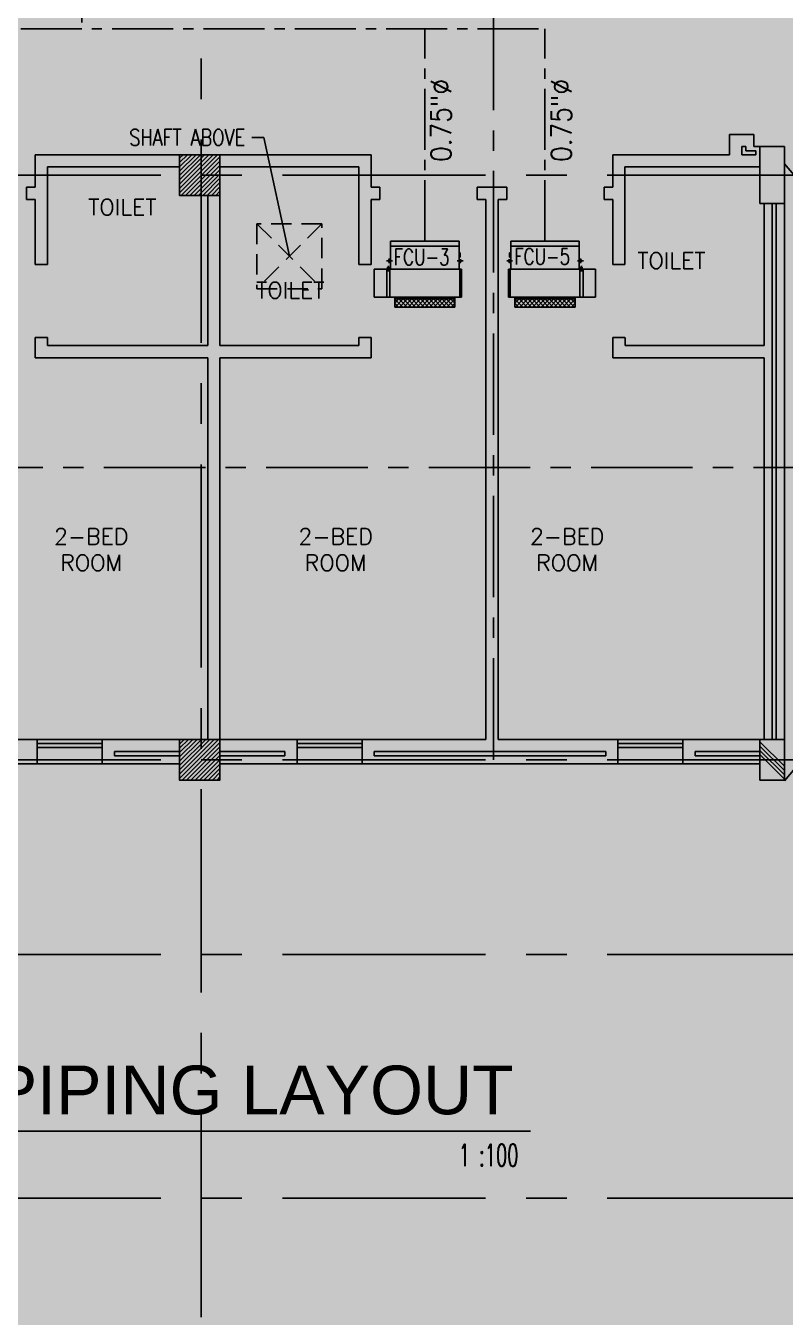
# Model space of a CAD drawing. Extents: x 417866242 to 417866633, y 43498034 to 43498122.
# Drawn here: x 417866590.8 to 417866600.16, y 43498033.57 to 43498049.47 of the extents above; entities that cross this region are included whole.
import ezdxf
from ezdxf.enums import TextEntityAlignment as Align

# ---------------------------------------------------------------- set-up
doc = ezdxf.new("R2010")
doc.units = 0
doc.header["$MEASUREMENT"] = 0
for name, pattern in [('CENTER', [2, 1.25, -0.25, 0.25, -0.25]), ('CENTER2', [1.125, 0.75, -0.125, 0.125, -0.125]), ('CENTERX2', [4, 2.5, -0.5, 0.5, -0.5]), ('HIDDEN', [0.375, 0.25, -0.125])]:
    doc.linetypes.add(name, pattern=pattern)
doc.layers.get('0').update_dxf_attribs({"linetype": 'CONTINUOUS'})
for name, color, linetype in [('AC-CH', 6, 'CENTER2'), ('AC-CHT', 2, 'CONTINUOUS'), ('AXES', 11, 'CENTERX2'), ('AXES1', 11, 'CENTER'), ('CER', 2, 'CONTINUOUS'), ('COL', 11, 'CONTINUOUS'), ('CTXT', 6, 'CONTINUOUS'), ('E-TXT', 2, 'CONTINUOUS'), ('FCU', 6, 'CONTINUOUS'), ('HAT', 11, 'CONTINUOUS'), ('INSUL', 11, 'CONTINUOUS'), ('RM-NAME', 11, 'CONTINUOUS'), ('SHAFT', 11, 'CONTINUOUS'), ('TEXTN', 2, 'CONTINUOUS'), ('WALL', 11, 'CONTINUOUS'), ('WIN', 11, 'CONTINUOUS')]:
    doc.layers.add(name, color=color, linetype=linetype)
doc.styles.add('KHRS2', font='ROMANS.shx', dxfattribs={"height": 200})
doc.styles.add('ROMANS', font='ROMANS.shx', dxfattribs={"width": 0.6})
doc.styles.add('SIMPLEX', font='simplex.shx', dxfattribs={"width": 0.8})
doc.styles.add('TTXT', font='ARIAL.TTF', dxfattribs={"width": 0.6})
doc.dimstyles.new('DIM7', dxfattribs={"dimtxt": 0.24, "dimasz": 0.08, "dimexe": 0.07, "dimexo": 0.05, "dimgap": 0.07, "dimtad": 1, "dimzin": 0, "dimdsep": 46, "dimtxsty": 'SIMPLEX', "dimblk": 'ARCHTICK', "dimcen": 0.05, "dimdle": 0.05, "dimclrd": 4, "dimclre": 4, "dimclrt": 2, "dimadec": 0, "dimazin": 0, "dimtp": 2, "dimtm": 2, "dimtfac": 0.1142857142857143, "dimtix": 1, "dimtmove": 2, "dimatfit": 3, "dimldrblk": 'DOT', "dimfxl": 0, "dimtolj": 1, "dimtzin": 0, "dimarcsym": 0})

# ---------------------------------------------------------------- blocks, each defined once
blk = doc.blocks.new('*X69')
at = {"color": 0}
for p, q in [((227928.5557043091, 169910.4443079528), (228407.8453701679, 170389.7339738117)), ((227928.5557043091, 169963.4773165418), (228354.8123615789, 170389.7339738117)), ((227928.5557043091, 170016.5103251308), (228301.7793529899, 170389.7339738117)), ((227928.5557043091, 170069.5433337198), (228248.7463444009, 170389.7339738117)), ((227928.5557043091, 170122.5763423088), (228195.7133358119, 170389.7339738117)), ((227928.5557043091, 170175.6093508978), (228142.6803272229, 170389.7339738117)), ((227928.5557043091, 170228.6423594868), (228089.6473186339, 170389.7339738117)), ((227928.5557043091, 170281.6753680758), (228036.614310045, 170389.7339738117)), ((227928.5557043091, 170334.7083766648), (227983.581301456, 170389.7339738117)), ((227960.8783787569, 169889.7339738117), (228428.555704309, 170357.4112993638)), ((228013.9113873459, 169889.7339738117), (228428.555704309, 170304.3782907748)), ((228066.9443959349, 169889.7339738117), (228428.555704309, 170251.3452821858)), ((228119.9774045239, 169889.7339738117), (228428.555704309, 170198.3122735968)), ((228173.0104131128, 169889.7339738117), (228428.555704309, 170145.2792650078)), ((228226.0434217018, 169889.7339738117), (228428.555704309, 170092.2462564188)), ((228279.0764302909, 169889.7339738117), (228428.555704309, 170039.2132478298)), ((228332.1094388798, 169889.7339738117), (228428.555704309, 169986.1802392408)), ((228385.1424474688, 169889.7339738117), (228428.555704309, 169933.1472306518))]:
    blk.add_line(p, q, dxfattribs=at)
blk = doc.blocks.new('COL50')
at = {"layer": 'COL'}
blk.add_lwpolyline([(-249.9999999999709, 250), (-249.9999999999418, -250), (250, -250), (249.9999999999709, 250)], close=True, dxfattribs=at)
blk = doc.blocks.new('C11')
at = {"layer": 'HAT'}
h = blk.add_hatch(dxfattribs=at)
h.set_pattern_fill('ANSI31', color=256, scale=300, style=0)
h.set_pattern_definition([(45, (-248556.1822811713, -75061.0053373936), (-26.51650429449553, 26.51650429449553), [])])
h.paths.add_polyline_path([(300.0000000000291, 700), (-2.91038304567337e-11, 700), (0, 349.9999999998981), (300.0000000000291, 349.9999999998981)])
h.paths.add_polyline_path([(300, 349.9999999998981), (-2.91038304567337e-11, 349.9999999998981), (-2.91038304567337e-11, 0), (300.0000000000291, 0)])
at = {"layer": 'COL'}
blk.add_lwpolyline([(300.0000000000291, 700), (299.9999999999709, 0), (0, 0), (0, 700)], close=True, dxfattribs=at)
blk = doc.blocks.new('*X68')
at = {"color": 0}
for p, q in [((227928.5557043091, 177122.9334760556), (228395.3562020651, 177589.7339738117)), ((227928.5557043091, 177175.9664846446), (228342.3231934761, 177589.7339738117)), ((227928.5557043091, 177228.9994932336), (228289.2901848871, 177589.7339738117)), ((227928.5557043091, 177282.0325018226), (228236.2571762982, 177589.7339738117)), ((227928.555704309, 177335.0655104116), (228183.2241677092, 177589.7339738117)), ((227928.555704309, 177388.0985190005), (228130.1911591201, 177589.7339738117)), ((227928.555704309, 177441.1315275895), (228077.1581505312, 177589.7339738117)), ((227928.555704309, 177494.1645361785), (228024.1251419422, 177589.7339738117)), ((227928.555704309, 177547.1975447675), (227971.0921333532, 177589.7339738117)), ((227948.3892106541, 177089.7339738117), (228428.5557043089, 177569.9004674665)), ((228001.4222192431, 177089.7339738117), (228428.5557043089, 177516.8674588775)), ((228054.4552278321, 177089.7339738117), (228428.5557043089, 177463.8344502885)), ((228107.4882364211, 177089.7339738117), (228428.5557043089, 177410.8014416995)), ((228160.5212450101, 177089.7339738117), (228428.5557043089, 177357.7684331106)), ((228213.5542535991, 177089.7339738117), (228428.5557043089, 177304.7354245216)), ((228266.5872621881, 177089.7339738117), (228428.5557043089, 177251.7024159326)), ((228319.620270777, 177089.7339738117), (228428.5557043089, 177198.6694073436)), ((228372.653279366, 177089.7339738117), (228428.5557043089, 177145.6363987546))]:
    blk.add_line(p, q, dxfattribs=at)
blk = doc.blocks.new('RM1')
at = {"layer": 'RM-NAME', "style": 'ROMANS'}
for tag, p in [('ROOMNAME1', (0, 323.8095238059759)), ('ROOMNAME2', (0, 0))]:
    blk.add_attdef(tag, text='', height=200, dxfattribs=at).set_placement(p, align=Align.MIDDLE)
blk = doc.blocks.new('*X104')
at = {"color": 0}
for p, q in [((16890.47746209932, -2466.570672882412), (16943.4517006644, -2413.596434317336)), ((16890.47746209932, -2519.603681471403), (16990.47746209933, -2419.603681471401)), ((16990.47746209933, -2565.49912589376), (16890.47746209932, -2465.499125893757)), ((16890.47746209932, -2572.636690060394), (16990.47746209933, -2472.636690060392)), ((16990.47746209933, -2618.532134482751), (16890.47746209932, -2518.532134482748)), ((16890.47746209932, -2625.669698649385), (16990.47746209933, -2525.669698649383)), ((16990.47746209933, -2512.466117304769), (16891.6077791119, -2413.596434317336)), ((16990.47746209933, -2459.433108715778), (16944.64078770089, -2413.596434317336)), ((16990.47746209933, -2671.565143071742), (16890.47746209932, -2571.565143071739)), ((16890.47746209932, -2678.702707238376), (16990.47746209933, -2578.702707238374)), ((16990.47746209933, -2724.598151660733), (16890.47746209932, -2624.59815166073)), ((16890.47746209932, -2731.735715827367), (16990.47746209933, -2631.735715827365)), ((16990.47746209933, -2777.631160249724), (16890.47746209932, -2677.631160249721)), ((16890.47746209932, -2784.768724416358), (16990.47746209933, -2684.768724416357)), ((16990.47746209933, -2830.664168838715), (16890.47746209932, -2730.664168838713)), ((16890.47746209932, -2837.801733005349), (16990.47746209933, -2737.801733005348)), ((16990.47746209933, -2883.697177427706), (16890.47746209932, -2783.697177427704)), ((16890.47746209932, -2890.83474159434), (16990.47746209933, -2790.834741594339)), ((16990.47746209933, -2936.730186016697), (16890.47746209932, -2836.730186016694)), ((16890.47746209932, -2943.867750183331), (16990.47746209933, -2843.86775018333)), ((16990.47746209933, -2989.763194605689), (16890.47746209932, -2889.763194605686)), ((16890.47746209932, -2996.900758772323), (16990.47746209933, -2896.900758772321)), ((16990.47746209933, -3042.796203194679), (16890.47746209932, -2942.796203194677)), ((16890.47746209932, -3049.933767361314), (16990.47746209933, -2949.933767361312)), ((16990.47746209933, -3095.82921178367), (16890.47746209932, -2995.829211783668)), ((16890.47746209932, -3102.966775950305), (16990.47746209933, -3002.966775950303)), ((16990.47746209933, -3148.862220372662), (16890.47746209932, -3048.862220372659)), ((16943.52866745501, -3154.946434317336), (16890.47746209932, -3101.89522896165)), ((16891.53081232129, -3154.946434317336), (16990.47746209933, -3055.999784539294)), ((16944.56382091028, -3154.946434317336), (16990.47746209933, -3109.032793128285))]:
    blk.add_line(p, q, dxfattribs=at)
blk = doc.blocks.new('*X101')
at = {"color": 0}
for p, q in [((16890.47746209932, -2466.570672882412), (16943.4517006644, -2413.596434317336)), ((16890.47746209932, -2519.603681471403), (16990.47746209933, -2419.603681471401)), ((16990.47746209933, -2565.49912589376), (16890.47746209932, -2465.499125893757)), ((16890.47746209932, -2572.636690060394), (16990.47746209933, -2472.636690060392)), ((16990.47746209933, -2618.532134482751), (16890.47746209932, -2518.532134482748)), ((16890.47746209932, -2625.669698649385), (16990.47746209933, -2525.669698649383)), ((16990.47746209933, -2512.466117304769), (16891.6077791119, -2413.596434317336)), ((16990.47746209933, -2459.433108715778), (16944.64078770089, -2413.596434317336)), ((16990.47746209933, -2671.565143071742), (16890.47746209932, -2571.565143071739)), ((16890.47746209932, -2678.702707238376), (16990.47746209933, -2578.702707238374)), ((16990.47746209933, -2724.598151660733), (16890.47746209932, -2624.59815166073)), ((16890.47746209932, -2731.735715827367), (16990.47746209933, -2631.735715827365)), ((16990.47746209933, -2777.631160249724), (16890.47746209932, -2677.631160249721)), ((16890.47746209932, -2784.768724416358), (16990.47746209933, -2684.768724416357)), ((16990.47746209933, -2830.664168838715), (16890.47746209932, -2730.664168838713)), ((16890.47746209932, -2837.801733005349), (16990.47746209933, -2737.801733005348)), ((16990.47746209933, -2883.697177427706), (16890.47746209932, -2783.697177427704)), ((16890.47746209932, -2890.83474159434), (16990.47746209933, -2790.834741594339)), ((16990.47746209933, -2936.730186016697), (16890.47746209932, -2836.730186016694)), ((16890.47746209932, -2943.867750183331), (16990.47746209933, -2843.86775018333)), ((16990.47746209933, -2989.763194605689), (16890.47746209932, -2889.763194605686)), ((16890.47746209932, -2996.900758772323), (16990.47746209933, -2896.900758772321)), ((16990.47746209933, -3042.796203194679), (16890.47746209932, -2942.796203194677)), ((16890.47746209932, -3049.933767361314), (16990.47746209933, -2949.933767361312)), ((16990.47746209933, -3095.82921178367), (16890.47746209932, -2995.829211783668)), ((16890.47746209932, -3102.966775950305), (16990.47746209933, -3002.966775950303)), ((16990.47746209933, -3148.862220372662), (16890.47746209932, -3048.862220372659)), ((16943.52866745501, -3154.946434317336), (16890.47746209932, -3101.89522896165)), ((16891.53081232129, -3154.946434317336), (16990.47746209933, -3055.999784539294)), ((16944.56382091028, -3154.946434317336), (16990.47746209933, -3109.032793128285))]:
    blk.add_line(p, q, dxfattribs=at)

msp = doc.modelspace()

# ---------------------------------------------------------------- hatches: boundary and pattern name
at = {"layer": 'HAT', "linetype": 'ByBlock', "ltscale": 0.3}
h = msp.add_hatch(dxfattribs=at)
h.set_pattern_fill('ANSI31', color=256, scale=300, style=0)
h.set_pattern_definition([(134.9995731108614, (417866858.6384521, 43497957.82580017), (0.02651616290502259, 0.02651655803172738), [])])
h.paths.add_polyline_path([(417866599.8456017, 43498040.68697342), (417866600.1455978, 43498040.68697342), (417866600.1455978, 43498040.43697292), (417866599.8456017, 43498040.43697292)])
h.paths.add_polyline_path([(417866599.8456017, 43498040.43697292), (417866600.1455978, 43498040.43697292), (417866600.1455978, 43498040.18697241), (417866599.8456017, 43498040.18697241)])

# ---------------------------------------------------------------- linework, layer by layer
at = {"layer": 'AC-CH'}
for p, q in [((417866591.4952889, 43498063.76389324), (417866591.4952888, 43498049.43687094)), ((417866570.4928488, 43498049.43687094), (417866597.1979259, 43498049.43687094)), ((417866595.717524, 43498046.82251516), (417866595.717524, 43498049.43687094)), ((417866597.1979259, 43498046.82251516), (417866597.1979259, 43498049.43687094))]:
    msp.add_line(p, q, dxfattribs=at)
at = {"layer": 'AXES'}
for p, q in [((417866592.9655978, 43498033.57267877), (417866592.9655978, 43498110.38535389)), ((417866557.9655978, 43498047.63697241), (417866626.0055978, 43498047.63697241)), ((417866557.9655978, 43498040.43697241), (417866626.0055978, 43498040.43697241)), ((417866557.9655978, 43498038.03697241), (417866626.0055978, 43498038.03697241)), ((417866557.9655978, 43498035.03697241), (417866626.0055978, 43498035.03697241))]:
    msp.add_line(p, q, dxfattribs=at)
at = {"layer": 'AXES1'}
for p, q in [((417866596.5655978, 43498040.43697241), (417866596.5655978, 43498099.25697241)), ((417866567.7655978, 43498044.03697241), (417866626.0055978, 43498044.03697241))]:
    msp.add_line(p, q, dxfattribs=at)
at = {"layer": 'CER', "color": 6}
msp.add_line((417866572.6763371, 43498035.8626101), (417866597.0181951, 43498035.8626101), dxfattribs=at)
at = {"layer": 'COL'}
for p, q in [((417866600.1455978, 43498040.68697342), (417866599.8456017, 43498040.68697342)), ((417866599.8456017, 43498040.68697342), (417866599.8456017, 43498040.18697241)), ((417866600.1455978, 43498040.18697241), (417866600.1455978, 43498040.68697342)), ((417866599.8456017, 43498040.18697241), (417866600.1455978, 43498040.18697241))]:
    msp.add_line(p, q, dxfattribs=at)
msp.add_lwpolyline([(417866592.6955978, 43498040.68697241), (417866592.6955978, 43498040.18697241), (417866593.1955978, 43498040.18697241), (417866593.1955978, 43498040.68697241)], close=True, dxfattribs=at)
at = {"layer": 'FCU', "color": 6}
for p, q in [((417866596.1401023, 43498046.82262484), (417866595.2956132, 43498046.82262484)), ((417866595.2956132, 43498046.82262484), (417866595.2956132, 43498046.47654914)), ((417866596.1401023, 43498046.82262484), (417866596.1401023, 43498046.47654914)), ((417866596.7760383, 43498046.82262193), (417866597.6205384, 43498046.82262193)), ((417866596.7760383, 43498046.82262193), (417866596.7760383, 43498046.47654694)), ((417866597.6205384, 43498046.82262193), (417866597.6205384, 43498046.47654694)), ((417866595.2487638, 43498046.47654914), (417866596.1686769, 43498046.47654914)), ((417866595.2487638, 43498046.13364845), (417866595.2487638, 43498046.47654914)), ((417866596.1686769, 43498046.47654914), (417866596.1686769, 43498046.13364845)), ((417866597.6673883, 43498046.47654694), (417866596.7474633, 43498046.47654694)), ((417866596.7474633, 43498046.47654694), (417866596.7474633, 43498046.13364694)), ((417866597.6673883, 43498046.13364694), (417866597.6673883, 43498046.47654694)), ((417866596.1686769, 43498046.13364845), (417866595.2487638, 43498046.13364845)), ((417866596.7474633, 43498046.13364694), (417866597.6673883, 43498046.13364694))]:
    msp.add_line(p, q, dxfattribs=at)
at = {"layer": 'FCU', "color": 3}
for p, q in [((417866596.1401023, 43498046.76229972), (417866595.2956132, 43498046.76229972)), ((417866596.7760383, 43498046.76229693), (417866597.6205384, 43498046.76229693)), ((417866595.2456796, 43498046.58052436), (417866595.3183827, 43498046.58052436)), ((417866595.2656136, 43498046.59052438), (417866595.2956132, 43498046.59052438)), ((417866595.2656136, 43498046.59052438), (417866595.2656136, 43498046.57052433)), ((417866595.2656136, 43498046.57052433), (417866595.2956132, 43498046.57052433)), ((417866595.2806134, 43498046.61032725), (417866595.2806134, 43498046.55356539)), ((417866596.1900359, 43498046.58052436), (417866596.1173328, 43498046.58052436)), ((417866596.1551021, 43498046.68098884), (417866596.1401023, 43498046.68098884)), ((417866596.1551021, 43498046.62605444), (417866596.1401023, 43498046.62605444)), ((417866596.1701019, 43498046.59052438), (417866596.1401023, 43498046.59052438)), ((417866596.1701019, 43498046.57052433), (417866596.1401023, 43498046.57052433)), ((417866596.1551021, 43498046.68098884), (417866596.1551021, 43498046.62605444)), ((417866596.1551021, 43498046.60124536), (417866596.1551021, 43498046.55356539)), ((417866596.1701019, 43498046.59052438), (417866596.1701019, 43498046.57052433)), ((417866596.7261041, 43498046.58052193), (417866596.7988082, 43498046.58052193)), ((417866596.7460383, 43498046.59052193), (417866596.7460383, 43498046.57052194)), ((417866596.7460383, 43498046.59052193), (417866596.7760383, 43498046.59052193)), ((417866596.7460383, 43498046.57052194), (417866596.7760383, 43498046.57052194)), ((417866596.7610383, 43498046.68098622), (417866596.7760383, 43498046.68098622)), ((417866596.7610383, 43498046.68098622), (417866596.7610383, 43498046.62605193)), ((417866596.7610383, 43498046.62605193), (417866596.7760383, 43498046.62605193)), ((417866596.7610383, 43498046.60124289), (417866596.7610383, 43498046.55356303)), ((417866597.6704726, 43498046.58052193), (417866597.5977685, 43498046.58052193)), ((417866597.6505383, 43498046.59052193), (417866597.6205384, 43498046.59052193)), ((417866597.6505383, 43498046.57052194), (417866597.6205384, 43498046.57052194)), ((417866597.6355383, 43498046.61032477), (417866597.6355383, 43498046.55356303)), ((417866597.6505383, 43498046.59052193), (417866597.6505383, 43498046.57052194)), ((417866595.0963657, 43498046.13364845), (417866595.0963657, 43498046.47654914)), ((417866595.0963657, 43498046.47654914), (417866595.2487638, 43498046.47654914)), ((417866595.2602136, 43498046.50154919), (417866595.2802134, 43498046.50154919)), ((417866595.2602136, 43498046.50154919), (417866595.2602136, 43498046.47654914)), ((417866595.2702135, 43498046.51763022), (417866595.2702135, 43498046.44934136)), ((417866595.2802134, 43498046.50154919), (417866595.2802134, 43498046.47654914)), ((417866595.2874454, 43498046.47654914), (417866595.2874454, 43498046.13364845)), ((417866596.14827, 43498046.47654914), (417866596.14827, 43498046.13364845)), ((417866596.7678705, 43498046.47654694), (417866596.7678705, 43498046.13364694)), ((417866597.6287062, 43498046.47654694), (417866597.6287062, 43498046.13364694)), ((417866597.6559383, 43498046.50154693), (417866597.6359383, 43498046.50154693)), ((417866597.6359383, 43498046.50154693), (417866597.6359383, 43498046.47654694)), ((417866597.6459383, 43498046.51762792), (417866597.6459383, 43498046.44933921)), ((417866597.6559383, 43498046.50154693), (417866597.6559383, 43498046.47654694)), ((417866597.8197883, 43498046.47654694), (417866597.6673883, 43498046.47654694)), ((417866597.8197883, 43498046.13364694), (417866597.8197883, 43498046.47654694)), ((417866595.2487638, 43498046.13364845), (417866595.0963657, 43498046.13364845)), ((417866595.3471875, 43498046.0114232), (417866595.3471875, 43498046.13364845)), ((417866596.088528, 43498046.1114234), (417866595.3471875, 43498046.1114234)), ((417866596.088528, 43498046.0114232), (417866596.088528, 43498046.13364845)), ((417866596.8276134, 43498046.01142193), (417866596.8276134, 43498046.13364694)), ((417866596.8276134, 43498046.11142194), (417866597.5689633, 43498046.11142194)), ((417866597.5689633, 43498046.01142193), (417866597.5689633, 43498046.13364694)), ((417866597.6673883, 43498046.13364694), (417866597.8197883, 43498046.13364694)), ((417866596.088528, 43498046.0114232), (417866595.3471875, 43498046.0114232)), ((417866596.8276134, 43498046.01142193), (417866597.5689633, 43498046.01142193))]:
    msp.add_line(p, q, dxfattribs=at)
at = {"layer": 'INSUL'}
for p, q in [((417866599.6705978, 43498047.98697326), (417866599.6205978, 43498047.98697294)), ((417866599.6205991, 43498047.88697241), (417866599.6205978, 43498047.98697294)), ((417866599.670599, 43498047.93697241), (417866599.6705978, 43498047.98697326)), ((417866599.7955978, 43498047.88697241), (417866599.6205991, 43498047.88697241)), ((417866599.7955978, 43498047.93697241), (417866599.670599, 43498047.93697241)), ((417866599.9955978, 43498047.28697241), (417866599.9955978, 43498040.68697241)), ((417866600.0455978, 43498047.28697241), (417866600.0455978, 43498040.68697241)), ((417866591.8955978, 43498040.48697241), (417866591.8955978, 43498040.53697241)), ((417866592.6955978, 43498040.53697241), (417866591.8955978, 43498040.53697241)), ((417866593.9955978, 43498040.53697241), (417866593.1955978, 43498040.53697241)), ((417866593.9955978, 43498040.48697241), (417866593.9955978, 43498040.53697241)), ((417866595.0955978, 43498040.48697241), (417866595.0955978, 43498040.53697241)), ((417866595.0955978, 43498040.53697241), (417866597.9455978, 43498040.53697241)), ((417866597.9455978, 43498040.48697241), (417866597.9455978, 43498040.53697241)), ((417866599.0455978, 43498040.48697241), (417866599.0455978, 43498040.53697241)), ((417866599.8455978, 43498040.53697241), (417866599.0455978, 43498040.53697241)), ((417866592.6955978, 43498040.48697241), (417866591.8955978, 43498040.48697241)), ((417866593.9955978, 43498040.48697241), (417866593.1955978, 43498040.48697241)), ((417866595.0955978, 43498040.48697241), (417866597.9455978, 43498040.48697241)), ((417866599.8455978, 43498040.48697241), (417866599.0455978, 43498040.48697241))]:
    msp.add_line(p, q, dxfattribs=at)
at = {"layer": 'SHAFT'}
for p, q in [((417866606.5405978, 43498047.77697346), (417866600.1455978, 43498040.17697347)), ((417866600.1455978, 43498047.77697346), (417866606.5405978, 43498040.17697347))]:
    msp.add_line(p, q, dxfattribs=at)
at = {"layer": 'SHAFT', "linetype": 'HIDDEN'}
for p, q in [((417866594.4515978, 43498047.03697241), (417866593.6515978, 43498046.23697241)), ((417866593.6515978, 43498047.03697241), (417866594.4515978, 43498046.23697241))]:
    msp.add_line(p, q, dxfattribs=at)
msp.add_lwpolyline([(417866594.4515978, 43498047.03697241), (417866593.6515978, 43498047.03697241), (417866593.6515978, 43498046.23697241), (417866594.4515978, 43498046.23697241)], close=True, dxfattribs=at)
at = {"layer": 'WALL'}
for p, q in [((417866599.7705978, 43498048.1369739), (417866599.4705978, 43498048.136972)), ((417866599.4705991, 43498047.88697241), (417866599.4705978, 43498048.136972)), ((417866599.7705991, 43498047.98697241), (417866599.7705978, 43498048.1369739)), ((417866600.1455978, 43498047.98697241), (417866599.7705991, 43498047.98697241)), ((417866600.1455978, 43498047.88697241), (417866600.1455978, 43498047.98697241)), ((417866600.1455978, 43498047.88697241), (417866600.1455978, 43498047.98697241)), ((417866590.9205978, 43498047.88697241), (417866590.9205978, 43498047.48697241)), ((417866595.0575978, 43498047.88697241), (417866595.0575978, 43498047.48697241)), ((417866598.0330978, 43498047.88697241), (417866598.0330978, 43498047.48697241)), ((417866599.4705991, 43498047.88697241), (417866598.9455969, 43498047.88697241)), ((417866591.0705978, 43498047.73697241), (417866591.0705978, 43498046.53697241)), ((417866594.9075978, 43498047.73697241), (417866594.9075978, 43498046.53697241)), ((417866599.8455978, 43498047.73697241), (417866598.1830978, 43498047.73697241)), ((417866598.1830978, 43498047.73697241), (417866598.1830978, 43498046.53697241)), ((417866599.8455978, 43498047.73697241), (417866598.9455978, 43498047.73697241)), ((417866590.9205978, 43498047.33697242), (417866590.9205978, 43498046.53697241)), ((417866593.0455978, 43498047.38697241), (417866593.0455978, 43498045.53697241)), ((417866593.1955978, 43498047.38697241), (417866593.1955978, 43498045.53697241)), ((417866595.1643478, 43498047.48697241), (417866595.0575978, 43498047.48697241)), ((417866595.0575978, 43498047.33697242), (417866595.0575978, 43498046.53697241)), ((417866596.4705978, 43498047.33697242), (417866596.4705978, 43498040.68697241)), ((417866596.6205978, 43498047.33697242), (417866596.6205978, 43498040.68697241)), ((417866597.9268478, 43498047.48697241), (417866598.0330978, 43498047.48697241)), ((417866598.0330978, 43498047.33697242), (417866598.0330978, 43498046.53697241)), ((417866599.8955978, 43498047.28697241), (417866599.8955978, 43498045.53697241)), ((417866600.1455978, 43498047.28697241), (417866600.1455978, 43498040.68697241)), ((417866590.9205978, 43498046.53697241), (417866591.0705978, 43498046.53697241)), ((417866595.0575978, 43498046.53697241), (417866594.9075978, 43498046.53697241)), ((417866598.0330978, 43498046.53697241), (417866598.1830978, 43498046.53697241)), ((417866590.9205978, 43498045.63697241), (417866591.0705978, 43498045.63697241)), ((417866590.9205978, 43498045.63697241), (417866590.9205978, 43498045.38697241)), ((417866591.0705978, 43498045.63697241), (417866591.0705978, 43498045.53697241)), ((417866595.0575978, 43498045.63697241), (417866594.9075978, 43498045.63697241)), ((417866594.9075978, 43498045.63697241), (417866594.9075978, 43498045.53697241)), ((417866595.0575978, 43498045.63697241), (417866595.0575978, 43498045.38697241)), ((417866598.0330978, 43498045.63697241), (417866598.1830978, 43498045.63697241)), ((417866598.0335978, 43498045.63697241), (417866598.0335978, 43498045.38697241)), ((417866598.1835978, 43498045.63697241), (417866598.1835978, 43498045.53697241)), ((417866591.0705978, 43498045.53697241), (417866593.0455978, 43498045.53697241)), ((417866594.9075978, 43498045.53697241), (417866593.1955978, 43498045.53697241)), ((417866598.1835978, 43498045.53697241), (417866599.8955978, 43498045.53697241)), ((417866590.9205978, 43498045.38697241), (417866593.0455978, 43498045.38697241)), ((417866593.0455978, 43498045.38697241), (417866593.0455978, 43498040.68697241)), ((417866595.0575978, 43498045.38697241), (417866593.1955978, 43498045.38697241)), ((417866593.1955978, 43498045.38697241), (417866593.1955978, 43498040.68697241)), ((417866598.0335978, 43498045.38697241), (417866599.8955978, 43498045.38697241)), ((417866599.8955978, 43498045.38697241), (417866599.8955978, 43498040.68697241)), ((417866589.5080978, 43498040.68697241), (417866590.9455978, 43498040.68697241)), ((417866590.9455978, 43498040.38697241), (417866590.9455978, 43498040.68697241)), ((417866592.6955978, 43498040.68697241), (417866591.7455978, 43498040.68697241)), ((417866591.7455978, 43498040.38697241), (417866591.7455978, 43498040.68697241)), ((417866593.1955978, 43498040.68697241), (417866594.1455978, 43498040.68697241)), ((417866594.1455978, 43498040.38697241), (417866594.1455978, 43498040.68697241)), ((417866594.9455978, 43498040.38697241), (417866594.9455978, 43498040.68697241)), ((417866594.9455978, 43498040.68697241), (417866596.4705978, 43498040.68697241)), ((417866596.6205978, 43498040.68697241), (417866598.0955978, 43498040.68697241)), ((417866598.0955978, 43498040.38697241), (417866598.0955978, 43498040.68697241)), ((417866598.8955978, 43498040.38697241), (417866598.8955978, 43498040.68697241)), ((417866599.8455978, 43498040.68697241), (417866598.8955978, 43498040.68697241)), ((417866587.7455978, 43498040.38697241), (417866590.9455978, 43498040.38697241)), ((417866592.6955978, 43498040.38697241), (417866591.7455978, 43498040.38697241)), ((417866593.1955978, 43498040.38697241), (417866594.1455978, 43498040.38697241)), ((417866594.9455978, 43498040.38697241), (417866598.0955978, 43498040.38697241)), ((417866599.8455978, 43498040.38697241), (417866598.8955978, 43498040.38697241))]:
    msp.add_line(p, q, dxfattribs=at)
at = {"layer": 'WALL', "linetype": 'ByBlock'}
for p, q in [((417866592.6955978, 43498047.88697241), (417866590.9205978, 43498047.88697241)), ((417866590.9205978, 43498047.88697241), (417866592.6955978, 43498047.88697241)), ((417866595.0575978, 43498047.88697241), (417866593.1955978, 43498047.88697241)), ((417866599.4705991, 43498047.88697241), (417866598.0330978, 43498047.88697241)), ((417866592.6955978, 43498047.73697241), (417866591.0705978, 43498047.73697241)), ((417866591.0705978, 43498047.73697241), (417866592.6955978, 43498047.73697241)), ((417866594.9075978, 43498047.73697241), (417866593.1955978, 43498047.73697241)), ((417866590.9205978, 43498047.48697241), (417866590.8143478, 43498047.48697241)), ((417866590.9205978, 43498047.33697242), (417866590.8143478, 43498047.33697242)), ((417866595.0575978, 43498047.33697242), (417866595.1643478, 43498047.33697242)), ((417866595.1643478, 43498047.33697242), (417866595.1643478, 43498047.48697241)), ((417866596.3643478, 43498047.33697242), (417866596.3643478, 43498047.48697241)), ((417866596.3643478, 43498047.48697241), (417866596.7268478, 43498047.48697241)), ((417866596.3643478, 43498047.33697242), (417866596.4705978, 43498047.33697242)), ((417866596.7268478, 43498047.33697242), (417866596.6205978, 43498047.33697242)), ((417866596.7268478, 43498047.33697242), (417866596.7268478, 43498047.48697241)), ((417866597.9268478, 43498047.33697242), (417866597.9268478, 43498047.48697241)), ((417866598.0330978, 43498047.33697242), (417866597.9268478, 43498047.33697242))]:
    msp.add_line(p, q, dxfattribs=at)
at = {"layer": 'WALL', "color": 2, "linetype": 'ByBlock'}
msp.add_line((417866590.8143478, 43498047.48697241), (417866590.8143478, 43498047.33697242), dxfattribs=at)
at = {"layer": 'WALL', "linetype": 'ByBlock', "ltscale": 0.3}
for points in [[(417866599.8455978, 43498047.28697241), (417866600.1455978, 43498047.28697241), (417866600.1455978, 43498047.98697241), (417866599.8455978, 43498047.98697241)], [(417866593.1955978, 43498047.38697241), (417866592.6955978, 43498047.38697241), (417866592.6955978, 43498047.88697241), (417866593.1955978, 43498047.88697241)], [(417866593.1955978, 43498040.18697241), (417866592.6955978, 43498040.18697241), (417866592.6955978, 43498040.68697241), (417866593.1955978, 43498040.68697241)], [(417866600.1455978, 43498040.18697241), (417866599.8455978, 43498040.18697241), (417866599.8455978, 43498040.68697241), (417866600.1455978, 43498040.68697241)]]:
    msp.add_lwpolyline(points, close=True, dxfattribs=at)
at = {"layer": 'WIN', "color": 1}
msp.add_line((417866599.7955978, 43498047.88697241), (417866599.7955978, 43498047.93697241), dxfattribs=at)
at = {"layer": 'WIN'}
for p, q in [((417866591.7455978, 43498040.68697241), (417866590.9455978, 43498040.68697241)), ((417866594.9455978, 43498040.68697241), (417866594.1455978, 43498040.68697241)), ((417866598.8955978, 43498040.68697241), (417866598.0955978, 43498040.68697241)), ((417866591.7455978, 43498040.63697241), (417866590.9455978, 43498040.63697241)), ((417866591.7455978, 43498040.58697242), (417866590.9455978, 43498040.58697242)), ((417866594.9455978, 43498040.63697241), (417866594.1455978, 43498040.63697241)), ((417866594.9455978, 43498040.58697242), (417866594.1455978, 43498040.58697242)), ((417866598.8955978, 43498040.63697241), (417866598.0955978, 43498040.63697241)), ((417866598.8955978, 43498040.58697242), (417866598.0955978, 43498040.58697242)), ((417866591.7455978, 43498040.38697241), (417866590.9455978, 43498040.38697241)), ((417866594.9455978, 43498040.38697241), (417866594.1455978, 43498040.38697241)), ((417866598.8955978, 43498040.38697241), (417866598.0955978, 43498040.38697241))]:
    msp.add_line(p, q, dxfattribs=at)

# ---------------------------------------------------------------- block references
at = {"layer": 'COL', "linetype": 'ByBlock', "xscale": -0.0009999871253967285, "yscale": 0.001000002026557922, "zscale": 0.001}
msp.add_blockref('C11', (417866600.1455978, 43498047.28697241), dxfattribs=at)
at = {"layer": 'COL', "xscale": -0.0009999871253967285, "yscale": 0.001000002026557922, "zscale": 0.001, "rotation": 180}
msp.add_blockref('COL50', (417866592.9455978, 43498047.63697241), dxfattribs=at)
at = {"layer": 'FCU', "color": 11, "xscale": -0.001000002026557922, "yscale": 0.0009999871253967285, "zscale": 0.001, "rotation": 90}
msp.add_blockref('*X101', (417866592.9336221, 43498063.00193509), dxfattribs=at)
at = {"layer": 'FCU', "color": 11, "extrusion": (0, 0, -1), "xscale": -0.001000002026557922, "yscale": 0.001000002026557922, "zscale": -0.001, "rotation": 90}
msp.add_blockref('*X104', (-417866599.9825597, 43498063.00189939), dxfattribs=at)
at = {"layer": 'HAT', "xscale": 0.0009999871253967285, "yscale": 0.001000002026557922, "zscale": 0.001, "rotation": 180}
for name in ['*X69', '*X68']:
    msp.add_blockref(name, (417866821.1241536, 43498217.77670639), dxfattribs=at)
at = {"layer": 'RM-NAME'}
ref = msp.add_blockref('RM1', (417866591.9941802, 43498047.24136619), dxfattribs=dict(at, xscale=0.0009999871253967285, yscale=0.001000002026557922, zscale=0.001))
ref.add_attrib('ROOMNAME2', 'TOILET', dxfattribs={"height": 0.2, "style": 'ROMANS'}).set_placement((417866591.9941802, 43498047.24136619), align=Align.MIDDLE)
ref = msp.add_blockref('RM1', (417866598.755225, 43498046.5830343), dxfattribs=dict(at, xscale=0.0009999871253967285, yscale=0.001000002026557922, zscale=0.001))
ref.add_attrib('ROOMNAME2', 'TOILET', dxfattribs={"height": 0.2, "style": 'ROMANS'}).set_placement((417866598.755225, 43498046.5830343), align=Align.MIDDLE)
ref = msp.add_blockref('RM1', (417866594.061968, 43498046.21849647), dxfattribs=dict(at, xscale=0.0009999871253967285, yscale=0.001000002026557922, zscale=0.001))
ref.add_attrib('ROOMNAME2', 'TOILET', dxfattribs={"height": 0.2, "style": 'ROMANS'}).set_placement((417866594.061968, 43498046.21849647), align=Align.MIDDLE)
ref = msp.add_blockref('RM1', (417866591.6102902, 43498042.8619248), dxfattribs=dict(at, xscale=-0.0009999871253967285, yscale=0.001000002026557922, zscale=0.001))
ref.add_attrib('ROOMNAME2', 'ROOM', dxfattribs={"height": 0.2, "style": 'ROMANS'}).set_placement((417866591.6102902, 43498042.8619248), align=Align.MIDDLE)
ref.add_attrib('ROOMNAME1', '2-BED', dxfattribs={"height": 0.2, "style": 'ROMANS'}).set_placement((417866591.6102902, 43498043.18573432), align=Align.MIDDLE)
ref = msp.add_blockref('RM1', (417866594.6210166, 43498042.8619248), dxfattribs=dict(at, xscale=-0.0009999871253967285, yscale=0.001000002026557922, zscale=0.001))
ref.add_attrib('ROOMNAME2', 'ROOM', dxfattribs={"height": 0.2, "style": 'ROMANS'}).set_placement((417866594.6210166, 43498042.8619248), align=Align.MIDDLE)
ref.add_attrib('ROOMNAME1', '2-BED', dxfattribs={"height": 0.2, "style": 'ROMANS'}).set_placement((417866594.6210166, 43498043.18573432), align=Align.MIDDLE)
ref = msp.add_blockref('RM1', (417866597.4709257, 43498042.8619248), dxfattribs=dict(at, xscale=-0.0009999871253967285, yscale=0.001000002026557922, zscale=0.001))
ref.add_attrib('ROOMNAME2', 'ROOM', dxfattribs={"height": 0.2, "style": 'ROMANS'}).set_placement((417866597.4709257, 43498042.8619248), align=Align.MIDDLE)
ref.add_attrib('ROOMNAME1', '2-BED', dxfattribs={"height": 0.2, "style": 'ROMANS'}).set_placement((417866597.4709257, 43498043.18573432), align=Align.MIDDLE)

# ---------------------------------------------------------------- texts
at = {"layer": 'AC-CHT', "style": 'KHRS2', "width": 0.9}
for p in [(417866595.9175214, 43498048.30950046), (417866597.3979234, 43498048.30950046)]:
    msp.add_text('0.75"%%C', height=0.25, rotation=90, dxfattribs=at).set_placement(p, align=Align.MIDDLE)
at = {"layer": 'CTXT', "style": 'TTXT'}
msp.add_text('SECOND FLOOR PART-1  CHILLED WATER PIPING LAYOUT', height=0.6, dxfattribs=at).set_placement((417866572.9696746, 43498036.0709475))
at = {"layer": 'E-TXT', "style": 'ROMANS', "width": 0.6}
msp.add_text('1 :100', height=0.27, dxfattribs=at).set_placement((417866596.1363761, 43498035.43303844))
at = {"layer": 'SHAFT', "color": 4, "style": 'ROMANS', "width": 0.8}
msp.add_text('SHAFT ABOVE', height=0.2, dxfattribs=at).set_placement((417866592.7925286, 43498048.09989826), align=Align.MIDDLE)
at = {"layer": 'TEXTN', "style": 'ROMANS', "width": 0.75}
for s, p in [('FCU-3', (417866595.3349661, 43498046.52680477)), ('FCU-5', (417866596.8196089, 43498046.53373095))]:
    msp.add_text(s, height=0.2, dxfattribs=at).set_placement(p)

# ---------------------------------------------------------------- leaders
at = {"layer": 'SHAFT', "color": 6, "linetype": 'ByBlock', "ltscale": 0.3}
msp.add_leader([(417866594.0515978, 43498046.63697241), (417866593.7368863, 43498048.09992771), (417866593.5891277, 43498048.09992771)], dimstyle='DIM7', override={"dimasz": 200, "dimgap": 70, "dimtad": 0}, dxfattribs=at)

doc.saveas('drawing.dxf')
